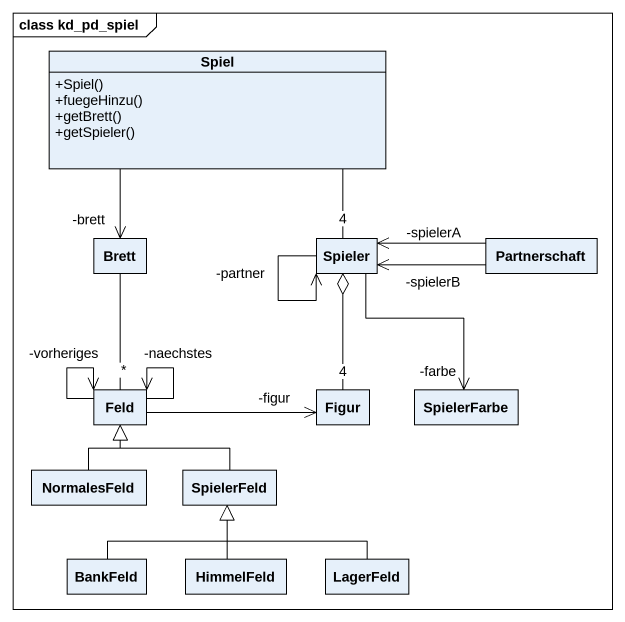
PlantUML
@startuml
mainframe class kd_pd_spiel
hide circle
hide empty members
skinparam classAttributeIconSize 0
class Spiel {
  +Spiel()
  +fuegeHinzu()
  +getBrett()
  +getSpieler()
}
class Brett
class Spieler
class Partnerschaft
class Feld
class Figur
class SpielerFarbe
class NormalesFeld
class SpielerFeld
class BankFeld
class HimmelFeld
class LagerFeld
Spiel -- "4" Spieler
Brett "-brett" <-up- Spiel
Brett -- "*" Feld
Spieler "-partner" <-- Spieler
Spieler "-spielerA" <-right- Partnerschaft
Spieler "-spielerB" <-right- Partnerschaft
Spieler o-- "4" Figur
Feld "-naechstes" <-- Feld
Feld "-vorheriges" <-- Feld
Figur "-figur" <-left- Feld
SpielerFarbe "-farbe" <-up- Spieler
NormalesFeld -up-|> Feld
SpielerFeld -up-|> Feld
BankFeld -up-|> SpielerFeld
HimmelFeld -up-|> SpielerFeld
LagerFeld -up-|> SpielerFeld
@enduml
